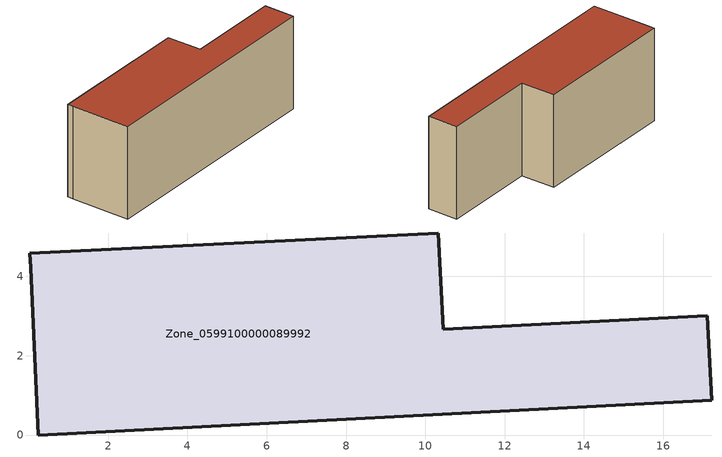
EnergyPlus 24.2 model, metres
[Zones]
Zone_0599100000089992
 floor ground (C_G): 0.02,4.58 10.33,5.1 10.45,2.67 17.12,3.01 17.23,0.88 0.23,0 0.05,4.22 z0
 wall outside (C_F): 17.23,0.88 17.12,3.01 10.45,2.67 10.33,5.1 0.02,4.58 0.05,4.22 0.23,0 17.23,0.88 z0:6.51
 roof outside (C_R): 10.33,5.1 0.02,4.58 0.05,4.22 0.23,0 17.23,0.88 17.12,3.01 10.45,2.67 z6.51
[BUILDING]
Pand.0599100000089992: North Axis=0; Terrain=City; Loads Convergence Tolerance Value=0.04; Temperature Convergence Tolerance Value=0.4; Solar Distribution=FullExterior; Maximum Number of Warmup Days=25; Minimum Number of Warmup Days=1
[Site:Location]
Rotterdam.The.Hague.AP_ZH_NLD Design_Conditions: Latitude=51.96; Longitude=4.45; Time Zone=1; Elevation=-4.5
[SITE:GROUNDTEMPERATURE:BUILDINGSURFACE]
18, 18, 18, 18, 18, 18, 18, 18, 18, 18, 18, 18
[MATERIAL] Thermal Absorptance=0.9; Solar Absorptance=0.7; Visible Absorptance=0.7
Name | Roughness | Thickness | Conductivity | Density | Specific Heat
G.TC.1946 | MediumSmooth | 0.15 | 1 | 540 | 1210
F.TC.1946 | Rough | 0.3 | 0.857143 | 1920 | 840
R.TC.1946 | MediumRough | 0.2 | 0.909091 | 1500 | 1000
[CONSTRUCTION]
C_G: G.TC.1946
C_F: F.TC.1946
C_R: R.TC.1946
[ZONE]
Zone_0599100000089992: Type=1; Multiplier=1; Ceiling Height=Autocalculate; Volume=Autocalculate; Floor Area=autocalculate; Part of Total Floor Area=Yes
[ZONEINFILTRATION:DESIGNFLOWRATE]
Infil_Zone_0599100000089992: Zone or ZoneList or Space or SpaceList=Zone_0599100000089992; Schedule=AlwaysOn; Design Flow Rate Calculation Method=Flow/Area; Flow Rate per Floor Area=0.003; Constant Term Coefficient=1; Temperature Term Coefficient=0; Velocity Term Coefficient=0; Velocity Squared Term Coefficient=0
[HVACTEMPLATE:ZONE:IDEALLOADSAIRSYSTEM]
Zone_0599100000089992: Maximum Heating Supply Air Temperature=50; Minimum Cooling Supply Air Temperature=13; Maximum Heating Supply Air Humidity Ratio=0.0156; Minimum Cooling Supply Air Humidity Ratio=0.0077; Heating Limit=NoLimit; Cooling Limit=NoLimit; Dehumidification Control Type=ConstantSensibleHeatRatio; Cooling Sensible Heat Ratio=0.7; Dehumidification Setpoint=60; Humidification Control Type=None; Humidification Setpoint=30; Outdoor Air Method=None; Outdoor Air Flow Rate per Person=0.00944; Outdoor Air Flow Rate per Zone Floor Area=0; Outdoor Air Flow Rate per Zone=0; Demand Controlled Ventilation Type=None; Outdoor Air Economizer Type=NoEconomizer; Heat Recovery Type=None; Sensible Heat Recovery Effectiveness=0.7; Latent Heat Recovery Effectiveness=0.65
[ZONECONTROL:THERMOSTAT]
ThermostatControl_Zone_0599100000089992: Zone or ZoneList=Zone_0599100000089992; Control Type Schedule=DualSetpointControlType; Control 1=Thermostat_Zone_0599100000089992; Temperature Difference Between Cutout And Setpoint=0
[THERMOSTATSETPOINT:DUALSETPOINT]
Thermostat_Zone_0599100000089992: Heating Setpoint Temperature Schedule=HeatingSetpoint_Zone_0599100000089992; Cooling Setpoint Temperature Schedule=CoolingSetpoint_Zone_0599100000089992
[SCHEDULE:COMPACT]
HeatingSetpoint_Zone_0599100000089992: Through: 12/31, For: AllDays, Until: 24:00, 21
CoolingSetpoint_Zone_0599100000089992: Through: 12/31, For: AllDays, Until: 24:00, 24
DualSetpointControlType: Through: 12/31, For: AllDays, Until: 24:00, 4
AlwaysOn: Through: 12/31, For: AllDays, Until: 24:00, 1
